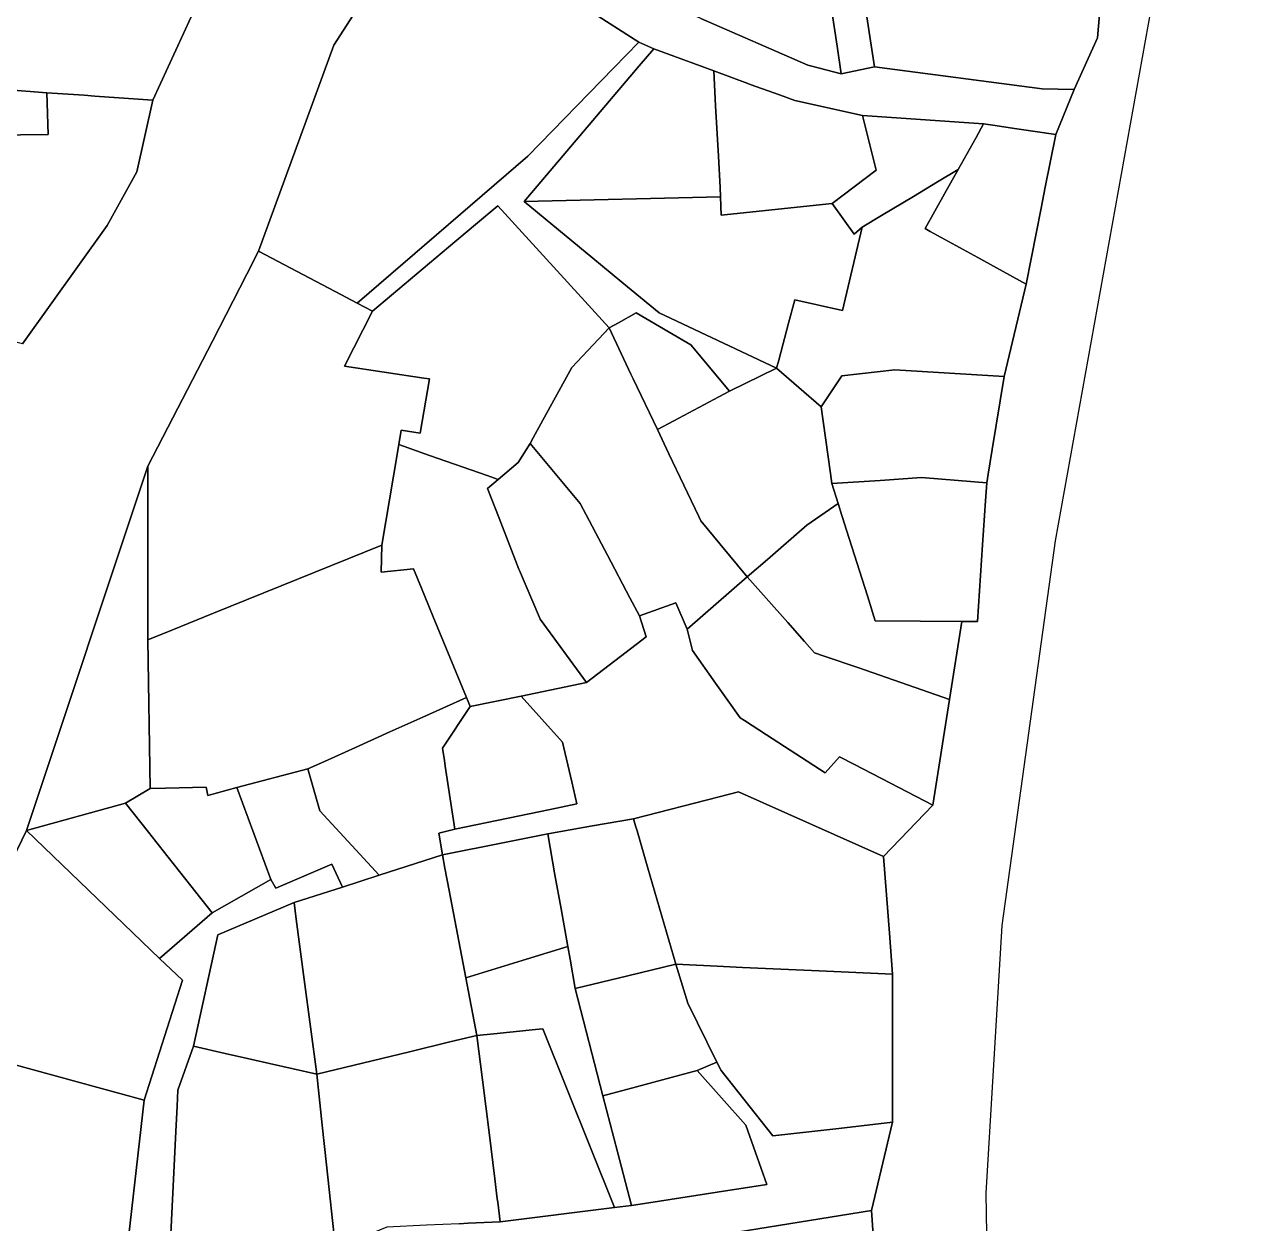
# Model space of a CAD drawing. Header units: inches. Extents: x 469449 to 472390, y 1000542 to 1004361.
# Drawn here: x 472110.2 to 472265.8, y 1001459.7 to 1001612.5 of the extents above; entities that cross this region are included whole.
import ezdxf

# ---------------------------------------------------------------- set-up
doc = ezdxf.new("R2010")
doc.units = ezdxf.units.IN
doc.header["$MEASUREMENT"] = 0
doc.layers.add('Gulele_10_07_New_Parcel', color=7, linetype='Continuous')

msp = doc.modelspace()

# ---------------------------------------------------------------- linework, layer by layer
at = {"layer": 'Gulele_10_07_New_Parcel'}
for points in [[(472265.84, 1001848.65), (472253.27, 1001762.2), (472252.69, 1001741.67), (472256.88, 1001643.8), (472255.73, 1001625.29), (472241.56, 1001546.65), (472234.77, 1001497.64), (472232.75, 1001463.52), (472234.19, 1001375.33)], [(472109.95, 1001571.75), (472120.74, 1001586.83), (472124.52, 1001593.68), (472126.58, 1001602.83), (472133.39, 1001617.71), (472138.47, 1001628.79), (472159.41, 1001625.05), (472149.62, 1001609.82), (472140.05, 1001583.57), (472138.55, 1001580.66), (472134.15, 1001572.11), (472125.94, 1001556.19), (472110.45, 1001509.74), (472097.52, 1001483.03)], [(472217.5, 1001614), (472218.21, 1001609.29), (472218.55, 1001607.08), (472214.29, 1001606.16), (472213.77, 1001609.68), (472211.98, 1001621.73)], [(472196.41, 1001613.24), (472210.04, 1001607.26), (472210.55, 1001607.13), (472214.29, 1001606.16), (472218.55, 1001607.08), (472239.92, 1001604.27), (472244.01, 1001604.19), (472241.65, 1001598.45), (472236.68, 1001599.18), (472233.65, 1001599.62), (472232.46, 1001599.8), (472217, 1001600.85), (472208.4, 1001602.79), (472206.43, 1001603.49), (472202.69, 1001604.82), (472202.41, 1001604.92), (472198.06, 1001606.54), (472190.42, 1001609.36), (472188.49, 1001610.21), (472176.02, 1001618.24)], [(472218.5, 1001456.36), (472218.16, 1001461.32), (472220.86, 1001472.58), (472220.86, 1001491.44), (472220.46, 1001496.68), (472219.7, 1001506.43), (472225.99, 1001512.96), (472228.1, 1001526.46), (472229.66, 1001536.39), (472231.69, 1001536.37), (472232.33, 1001546.14), (472232.7, 1001551.77), (472232.85, 1001554.04), (472233.03, 1001555.17), (472233.55, 1001558.31), (472235.07, 1001567.59), (472237.87, 1001579.39), (472239.78, 1001589.04), (472240.32, 1001591.72), (472241.65, 1001598.45), (472244.01, 1001604.19), (472246.99, 1001610.74), (472247.31, 1001614.72)], [(472165.61, 1001459.64), (472166.75, 1001459.7), (472170.84, 1001459.89), (472185.42, 1001461.69), (472187.56, 1001461.96), (472191.15, 1001462.51), (472198.48, 1001463.65), (472204.83, 1001464.64), (472203.39, 1001468.71), (472202.14, 1001472.21), (472195.95, 1001479.17), (472198.47, 1001480.25), (472199.01, 1001479.15), (472205.59, 1001470.83), (472214, 1001471.79), (472220.86, 1001472.58), (472218.16, 1001461.32), (472195.78, 1001457.7)]]:
    msp.add_lwpolyline(points, dxfattribs=at)
for points in [[(472133.39, 1001617.71), (472126.58, 1001602.83), (472125.91, 1001602.87), (472119.19, 1001603.34), (472117.81, 1001603.44), (472113.05, 1001603.77), (472106.06, 1001604.3), (472105.81, 1001615), (472105.45, 1001630.83), (472109.05, 1001630.7), (472113.96, 1001630.52), (472138.47, 1001629.65), (472138.47, 1001628.79)], [(472174.37, 1001595.7), (472152.61, 1001576.95), (472149.8, 1001578.43), (472140.05, 1001583.57), (472149.62, 1001609.82), (472159.41, 1001625.05), (472176.02, 1001618.24), (472188.49, 1001610.21), (472186.94, 1001608.61), (472185.27, 1001606.9)], [(472213.77, 1001609.68), (472214.29, 1001606.16), (472210.55, 1001607.13), (472210.04, 1001607.26), (472196.41, 1001613.24), (472191.76, 1001615.29), (472187.71, 1001617.06), (472189.3, 1001624.07), (472193.14, 1001623.67), (472197.03, 1001623.27), (472199.87, 1001622.98), (472203.13, 1001622.64), (472211.98, 1001621.73)], [(472246.99, 1001610.74), (472244.01, 1001604.19), (472239.92, 1001604.27), (472218.55, 1001607.08), (472218.21, 1001609.29), (472217.5, 1001614), (472217.18, 1001616.1), (472216.37, 1001621.44), (472219.8, 1001621.67), (472228.2, 1001622.24), (472230.57, 1001622.4), (472232.01, 1001622.04), (472231.99, 1001620.68), (472231.93, 1001616.61), (472238.49, 1001615.81), (472244.53, 1001615.06), (472247.31, 1001614.72)], [(472190.42, 1001609.36), (472188.56, 1001607.18), (472173.88, 1001589.92), (472182.64, 1001582.68), (472186.35, 1001579.62), (472191.09, 1001575.7), (472206.07, 1001568.65), (472200.08, 1001565.74), (472195.15, 1001571.64), (472192.39, 1001573.25), (472188.19, 1001575.7), (472185.91, 1001574.44), (472184.71, 1001573.79), (472170.52, 1001589.35), (472167.68, 1001586.96), (472164.26, 1001584.08), (472154.57, 1001575.91), (472152.61, 1001576.95), (472174.37, 1001595.7), (472185.27, 1001606.9), (472186.94, 1001608.61), (472188.49, 1001610.21)], [(472198.92, 1001590.5), (472173.88, 1001589.92), (472188.56, 1001607.18), (472190.42, 1001609.36), (472198.06, 1001606.54), (472198.3, 1001602.1), (472198.65, 1001595.66), (472198.86, 1001591.67)], [(472106.15, 1001598.35), (472106.02, 1001596.67), (472102.35, 1001597.12), (472099.66, 1001597.45), (472093.83, 1001598.16), (472088.56, 1001598.81), (472083.38, 1001599.44), (472083.97, 1001605.97), (472087.15, 1001605.73), (472088.63, 1001605.62), (472091.26, 1001605.42), (472092.35, 1001605.33), (472097.09, 1001604.98), (472098.62, 1001604.86), (472106.06, 1001604.3), (472113.05, 1001603.77), (472113.22, 1001598.44)], [(472213.14, 1001589.63), (472199.02, 1001588.18), (472198.92, 1001590.5), (472198.86, 1001591.67), (472198.65, 1001595.66), (472198.3, 1001602.1), (472198.06, 1001606.54), (472202.41, 1001604.92), (472202.69, 1001604.82), (472206.43, 1001603.49), (472208.4, 1001602.79), (472217, 1001600.85), (472218.74, 1001593.89)], [(472117.81, 1001603.44), (472119.19, 1001603.34), (472125.91, 1001602.87), (472126.58, 1001602.83), (472124.52, 1001593.68), (472120.74, 1001586.83), (472109.95, 1001571.75), (472108.26, 1001572.18), (472104.17, 1001573.22), (472104.48, 1001577.09), (472104.78, 1001580.87), (472105.26, 1001587.07), (472105.56, 1001590.83), (472106.02, 1001596.67), (472106.15, 1001598.35), (472113.22, 1001598.44), (472113.05, 1001603.77)], [(472232.46, 1001599.8), (472231.5, 1001598.07), (472229.2, 1001593.96), (472226.59, 1001592.4), (472223.5, 1001590.54), (472219.44, 1001588.11), (472216.99, 1001586.64), (472215.94, 1001585.76), (472213.14, 1001589.63), (472218.74, 1001593.89), (472217, 1001600.85)], [(472239.78, 1001589.04), (472237.87, 1001579.39), (472234.08, 1001581.47), (472231.7, 1001582.78), (472225.66, 1001586.1), (472225.02, 1001586.45), (472227.49, 1001590.89), (472229.2, 1001593.96), (472231.5, 1001598.07), (472232.46, 1001599.8), (472233.65, 1001599.62), (472236.68, 1001599.18), (472241.65, 1001598.45), (472240.32, 1001591.72)], [(472237.87, 1001579.39), (472235.07, 1001567.59), (472221.15, 1001568.46), (472214.38, 1001567.68), (472211.77, 1001563.72), (472206.07, 1001568.65), (472206.34, 1001569.67), (472207.6, 1001574.4), (472208.39, 1001577.36), (472214.48, 1001576), (472216.99, 1001586.64), (472219.44, 1001588.11), (472223.5, 1001590.54), (472226.59, 1001592.4), (472229.2, 1001593.96), (472227.49, 1001590.89), (472225.02, 1001586.45), (472225.66, 1001586.1), (472231.7, 1001582.78), (472234.08, 1001581.47)], [(472198.92, 1001590.5), (472199.02, 1001588.18), (472213.14, 1001589.63), (472215.94, 1001585.76), (472216.99, 1001586.64), (472214.48, 1001576), (472208.39, 1001577.36), (472207.6, 1001574.4), (472206.34, 1001569.67), (472206.07, 1001568.65), (472191.09, 1001575.7), (472186.35, 1001579.62), (472182.64, 1001582.68), (472173.88, 1001589.92)], [(472176.29, 1001562.05), (472175.03, 1001559.77), (472174.65, 1001559.08), (472173.13, 1001556.65), (472170.6, 1001554.48), (472169.19, 1001554.98), (472161.81, 1001557.55), (472157.91, 1001558.92), (472158.22, 1001560.78), (472160.66, 1001560.38), (472161.82, 1001567.3), (472161.11, 1001567.4), (472150.99, 1001568.94), (472154.57, 1001575.91), (472164.26, 1001584.08), (472167.68, 1001586.96), (472170.52, 1001589.35), (472184.71, 1001573.79), (472179.97, 1001568.76)], [(472161.82, 1001567.3), (472160.66, 1001560.38), (472158.22, 1001560.78), (472157.91, 1001558.92), (472157.23, 1001554.91), (472155.74, 1001546.13), (472134.28, 1001537.44), (472128.97, 1001535.29), (472125.93, 1001534.06), (472125.94, 1001556.19), (472134.15, 1001572.11), (472138.55, 1001580.66), (472140.05, 1001583.57), (472149.8, 1001578.43), (472152.61, 1001576.95), (472154.57, 1001575.91), (472150.99, 1001568.94), (472161.11, 1001567.4)], [(472192.99, 1001561.97), (472190.87, 1001560.85), (472187.79, 1001567.32), (472187.51, 1001567.9), (472184.71, 1001573.79), (472185.91, 1001574.44), (472188.19, 1001575.7), (472192.39, 1001573.25), (472195.15, 1001571.64), (472200.08, 1001565.74), (472198.72, 1001565.01)], [(472202.33, 1001542.06), (472194.66, 1001535.41), (472193.22, 1001538.77), (472188.58, 1001537.12), (472187.36, 1001539.42), (472184.51, 1001544.83), (472181.04, 1001551.44), (472174.65, 1001559.08), (472175.03, 1001559.77), (472176.29, 1001562.05), (472179.97, 1001568.76), (472184.71, 1001573.79), (472187.51, 1001567.9), (472187.79, 1001567.32), (472190.87, 1001560.85), (472192.35, 1001557.73), (472196.14, 1001549.78), (472196.41, 1001549.21), (472198.84, 1001546.27)], [(472204.89, 1001544.28), (472202.33, 1001542.06), (472198.84, 1001546.27), (472196.41, 1001549.21), (472196.14, 1001549.78), (472192.35, 1001557.73), (472190.87, 1001560.85), (472192.99, 1001561.97), (472198.72, 1001565.01), (472200.08, 1001565.74), (472206.07, 1001568.65), (472211.77, 1001563.72), (472212.02, 1001561.93), (472212.95, 1001555.24), (472213.12, 1001553.95), (472213.92, 1001551.41), (472209.94, 1001548.66), (472206.61, 1001545.77)], [(472233.03, 1001555.17), (472232.85, 1001554.04), (472229.23, 1001554.34), (472224.53, 1001554.72), (472219.28, 1001554.36), (472213.12, 1001553.95), (472212.95, 1001555.24), (472212.02, 1001561.93), (472211.77, 1001563.72), (472214.38, 1001567.68), (472221.15, 1001568.46), (472235.07, 1001567.59), (472233.55, 1001558.31)], [(472170.7, 1001549.54), (472173.21, 1001543.06), (472173.28, 1001542.88), (472175.85, 1001536.88), (472175.95, 1001536.66), (472181.85, 1001528.59), (472173.53, 1001526.88), (472167.02, 1001525.55), (472166.75, 1001526.21), (472166.54, 1001526.7), (472162.3, 1001536.98), (472161.74, 1001538.32), (472160.79, 1001540.63), (472159.78, 1001543.08), (472155.66, 1001542.65), (472155.74, 1001546.13), (472157.23, 1001554.91), (472157.91, 1001558.92), (472161.81, 1001557.55), (472169.19, 1001554.98), (472170.6, 1001554.48), (472169.24, 1001553.31)], [(472186.18, 1001531.92), (472181.85, 1001528.59), (472175.95, 1001536.66), (472175.85, 1001536.88), (472173.28, 1001542.88), (472173.21, 1001543.06), (472170.7, 1001549.54), (472169.24, 1001553.31), (472170.6, 1001554.48), (472173.13, 1001556.65), (472174.65, 1001559.08), (472181.04, 1001551.44), (472184.51, 1001544.83), (472187.36, 1001539.42), (472188.58, 1001537.12), (472189.45, 1001534.45)], [(472125.93, 1001534.06), (472126.22, 1001515.1), (472123.1, 1001513.23), (472110.45, 1001509.74), (472125.94, 1001556.19)], [(472232.33, 1001546.14), (472231.69, 1001536.37), (472229.66, 1001536.39), (472224.38, 1001536.43), (472218.64, 1001536.47), (472217.64, 1001539.64), (472214.99, 1001548.01), (472214.48, 1001549.63), (472214.4, 1001549.87), (472213.92, 1001551.41), (472213.12, 1001553.95), (472219.28, 1001554.36), (472224.53, 1001554.72), (472229.23, 1001554.34), (472232.85, 1001554.04), (472232.7, 1001551.77)], [(472229.66, 1001536.39), (472228.1, 1001526.46), (472216.53, 1001530.46), (472212.01, 1001532.02), (472210.9, 1001532.41), (472209.64, 1001533.83), (472207.5, 1001536.24), (472202.33, 1001542.06), (472204.89, 1001544.28), (472206.61, 1001545.77), (472209.94, 1001548.66), (472213.92, 1001551.41), (472214.4, 1001549.87), (472214.48, 1001549.63), (472214.99, 1001548.01), (472217.64, 1001539.64), (472218.64, 1001536.47), (472224.38, 1001536.43)], [(472155.74, 1001546.13), (472155.66, 1001542.65), (472159.78, 1001543.08), (472160.79, 1001540.63), (472161.74, 1001538.32), (472162.3, 1001536.98), (472166.54, 1001526.7), (472160.97, 1001524.19), (472156.77, 1001522.31), (472152.39, 1001520.34), (472148.44, 1001518.56), (472146.33, 1001517.61), (472137.29, 1001515.22), (472133.57, 1001514.23), (472133.38, 1001515.29), (472128.19, 1001515.15), (472126.22, 1001515.1), (472125.93, 1001534.06), (472128.97, 1001535.29), (472134.28, 1001537.44)], [(472228.1, 1001526.46), (472225.99, 1001512.96), (472221.64, 1001515.23), (472216.01, 1001518.16), (472214.09, 1001519.15), (472212.26, 1001517.12), (472204.78, 1001521.93), (472201.96, 1001523.75), (472201.43, 1001524.09), (472198.3, 1001528.51), (472195.34, 1001532.7), (472194.66, 1001535.41), (472202.33, 1001542.06), (472207.5, 1001536.24), (472209.64, 1001533.83), (472210.9, 1001532.41), (472212.01, 1001532.02), (472216.53, 1001530.46)], [(472194.66, 1001535.41), (472195.34, 1001532.7), (472198.3, 1001528.51), (472201.43, 1001524.09), (472201.96, 1001523.75), (472204.78, 1001521.93), (472212.26, 1001517.12), (472214.09, 1001519.15), (472216.01, 1001518.16), (472221.64, 1001515.23), (472225.99, 1001512.96), (472219.7, 1001506.43), (472201.23, 1001514.66), (472198.75, 1001514.02), (472187.83, 1001511.25), (472182.61, 1001510.33), (472176.89, 1001509.32), (472171.4, 1001508.22), (472163.47, 1001506.64), (472163, 1001509.42), (472165.06, 1001509.9), (472177.22, 1001512.43), (472180.61, 1001513.14), (472179.95, 1001515.96), (472178.76, 1001520.99), (472173.53, 1001526.88), (472181.85, 1001528.59), (472186.18, 1001531.92), (472189.45, 1001534.45), (472188.58, 1001537.12), (472193.22, 1001538.77)], [(472163.47, 1001506.64), (472155.41, 1001504.05), (472152.96, 1001506.72), (472147.87, 1001512.27), (472146.33, 1001517.61), (472148.44, 1001518.56), (472152.39, 1001520.34), (472156.77, 1001522.31), (472160.97, 1001524.19), (472166.54, 1001526.7), (472166.75, 1001526.21), (472167.02, 1001525.55), (472163.48, 1001520.23), (472163.72, 1001518.67), (472163.83, 1001517.93), (472164.89, 1001511.01), (472165.06, 1001509.9), (472163, 1001509.42)], [(472177.22, 1001512.43), (472165.06, 1001509.9), (472164.89, 1001511.01), (472163.83, 1001517.93), (472163.72, 1001518.67), (472163.48, 1001520.23), (472167.02, 1001525.55), (472173.53, 1001526.88), (472178.76, 1001520.99), (472179.95, 1001515.96), (472180.61, 1001513.14)], [(472152.96, 1001506.72), (472155.41, 1001504.05), (472150.72, 1001502.55), (472149.39, 1001505.45), (472142.23, 1001502.42), (472141.61, 1001503.52), (472137.29, 1001515.22), (472146.33, 1001517.61), (472147.87, 1001512.27)], [(472133.38, 1001515.29), (472133.57, 1001514.23), (472137.29, 1001515.22), (472141.61, 1001503.52), (472134.11, 1001499.25), (472127.87, 1001507.18), (472126, 1001509.55), (472123.1, 1001513.23), (472126.22, 1001515.1), (472128.19, 1001515.15)], [(472220.46, 1001496.68), (472220.86, 1001491.44), (472211.5, 1001491.87), (472201.71, 1001492.31), (472198.51, 1001492.46), (472193.21, 1001492.7), (472189.66, 1001504.96), (472188.28, 1001509.71), (472188.1, 1001510.33), (472187.83, 1001511.25), (472198.75, 1001514.02), (472201.23, 1001514.66), (472219.7, 1001506.43)], [(472134.11, 1001499.25), (472127.42, 1001493.46), (472121.71, 1001498.94), (472110.45, 1001509.74), (472123.1, 1001513.23), (472126, 1001509.55), (472127.87, 1001507.18)], [(472187.1, 1001491.23), (472180.4, 1001489.63), (472179.74, 1001493.34), (472179.45, 1001494.95), (472178.6, 1001499.75), (472177.82, 1001504.12), (472176.89, 1001509.32), (472182.61, 1001510.33), (472187.83, 1001511.25), (472188.1, 1001510.33), (472188.28, 1001509.71), (472189.66, 1001504.96), (472193.21, 1001492.7)], [(472130.34, 1001490.66), (472125.46, 1001475.39), (472124.52, 1001475.64), (472123.3, 1001475.98), (472119.54, 1001477.01), (472097.52, 1001483.03), (472110.45, 1001509.74), (472121.71, 1001498.94), (472127.42, 1001493.46)], [(472174.18, 1001493.34), (472166.47, 1001490.99), (472164.34, 1001502.12), (472163.8, 1001504.95), (472163.47, 1001506.64), (472171.4, 1001508.22), (472176.89, 1001509.32), (472177.82, 1001504.12), (472178.6, 1001499.75), (472179.45, 1001494.95)], [(472159.26, 1001481.56), (472147.45, 1001478.7), (472145.86, 1001490.76), (472144.84, 1001498.45), (472144.56, 1001500.57), (472150.72, 1001502.55), (472155.41, 1001504.05), (472163.47, 1001506.64), (472163.8, 1001504.95), (472164.34, 1001502.12), (472166.47, 1001490.99), (472167.88, 1001483.64), (472164.44, 1001482.81)], [(472150.72, 1001502.55), (472144.56, 1001500.57), (472134.86, 1001496.44), (472131.76, 1001482.26), (472129.77, 1001476.68), (472129.66, 1001474.64), (472129.5, 1001471.41), (472128.67, 1001454.88), (472123.07, 1001454.49), (472125.46, 1001475.39), (472130.34, 1001490.66), (472127.42, 1001493.46), (472134.11, 1001499.25), (472141.61, 1001503.52), (472142.23, 1001502.42), (472149.39, 1001505.45)], [(472145.86, 1001490.76), (472147.45, 1001478.7), (472141.43, 1001480.06), (472138.62, 1001480.7), (472135.77, 1001481.35), (472131.76, 1001482.26), (472134.86, 1001496.44), (472144.56, 1001500.57), (472144.84, 1001498.45)], [(472180.4, 1001489.63), (472183.94, 1001475.92), (472185.78, 1001468.81), (472187.56, 1001461.96), (472185.42, 1001461.69), (472176.27, 1001484.47), (472175.36, 1001484.38), (472170.02, 1001483.85), (472167.88, 1001483.64), (472166.47, 1001490.99), (472174.18, 1001493.34), (472179.45, 1001494.95), (472179.74, 1001493.34)], [(472188.23, 1001477.08), (472183.94, 1001475.92), (472180.4, 1001489.63), (472187.1, 1001491.23), (472193.21, 1001492.7), (472194.76, 1001487.76), (472198.47, 1001480.25), (472195.95, 1001479.17)], [(472214, 1001471.79), (472205.59, 1001470.83), (472199.01, 1001479.15), (472198.47, 1001480.25), (472194.76, 1001487.76), (472193.21, 1001492.7), (472198.51, 1001492.46), (472201.71, 1001492.31), (472211.5, 1001491.87), (472220.86, 1001491.44), (472220.86, 1001472.58)], [(472185.42, 1001461.69), (472170.84, 1001459.89), (472170.52, 1001462.41), (472170.47, 1001462.83), (472170.16, 1001465.35), (472169.42, 1001471.25), (472168.58, 1001477.98), (472167.88, 1001483.64), (472170.02, 1001483.85), (472175.36, 1001484.38), (472176.27, 1001484.47)], [(472123.07, 1001454.49), (472113.96, 1001453.86), (472108.7, 1001454.28), (472095.64, 1001455.32), (472088.85, 1001455.86), (472097.52, 1001483.03), (472119.54, 1001477.01), (472123.3, 1001475.98), (472124.52, 1001475.64), (472125.46, 1001475.39)], [(472156.4, 1001459.21), (472149.86, 1001456.53), (472148.71, 1001467.15), (472148.16, 1001472.22), (472147.45, 1001478.7), (472159.26, 1001481.56), (472164.44, 1001482.81), (472167.88, 1001483.64), (472168.58, 1001477.98), (472169.42, 1001471.25), (472170.16, 1001465.35), (472170.47, 1001462.83), (472170.52, 1001462.41), (472170.84, 1001459.89), (472166.75, 1001459.7), (472165.61, 1001459.64), (472161.43, 1001459.45)], [(472149.86, 1001456.53), (472144.29, 1001454.74), (472137.03, 1001454.8), (472132.2, 1001454.84), (472128.67, 1001454.88), (472129.5, 1001471.41), (472129.66, 1001474.64), (472129.77, 1001476.68), (472131.76, 1001482.26), (472135.77, 1001481.35), (472138.62, 1001480.7), (472141.43, 1001480.06), (472147.45, 1001478.7), (472148.16, 1001472.22), (472148.71, 1001467.15)], [(472191.15, 1001462.51), (472187.56, 1001461.96), (472185.78, 1001468.81), (472183.94, 1001475.92), (472188.23, 1001477.08), (472195.95, 1001479.17), (472202.14, 1001472.21), (472203.39, 1001468.71), (472204.83, 1001464.64), (472198.48, 1001463.65)], [(472186.17, 1001432.9), (472179.14, 1001430.2), (472176.07, 1001442.1), (472173.72, 1001451.25), (472173.17, 1001453.38), (472180.36, 1001454.76), (472182.63, 1001455.19), (472195.78, 1001457.7), (472218.16, 1001461.32), (472218.5, 1001456.36), (472218.63, 1001454.32), (472217.77, 1001443.72), (472204.97, 1001440.1), (472194.45, 1001436.07), (472186.94, 1001433.19)]]:
    msp.add_lwpolyline(points, close=True, dxfattribs=at)

doc.saveas('drawing.dxf')
